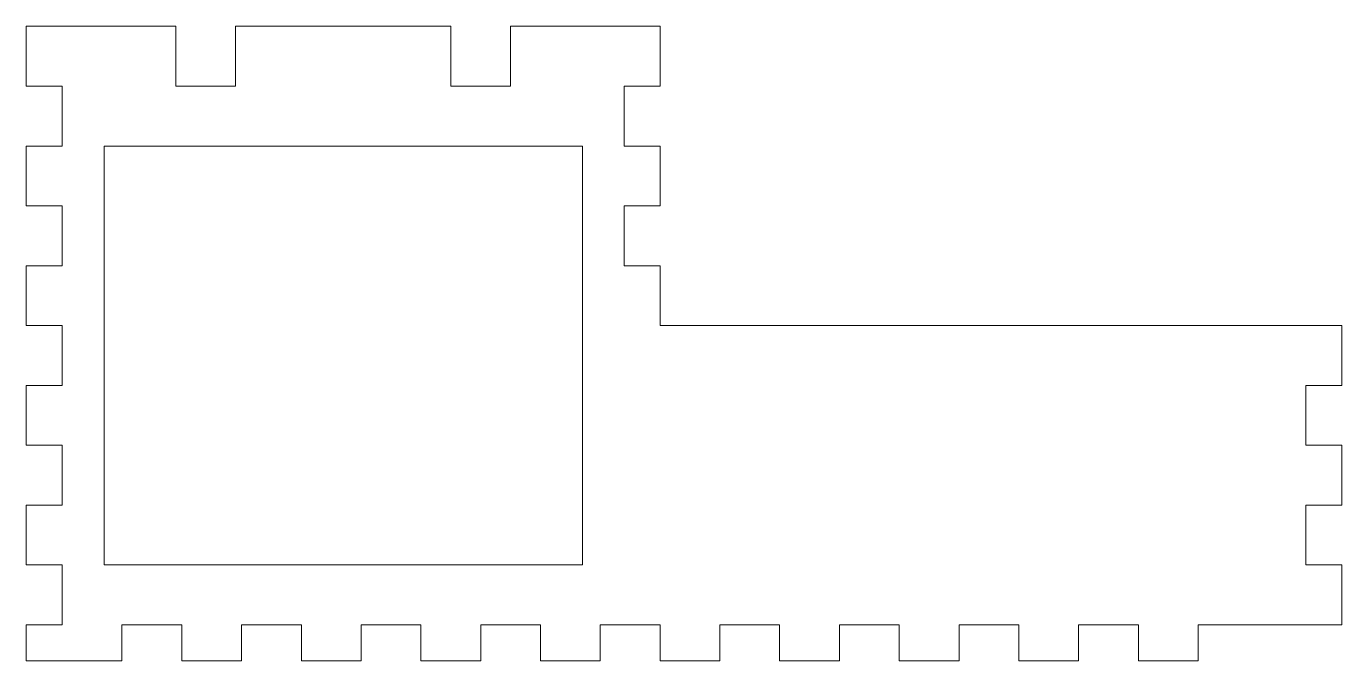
# Model space of a CAD drawing. Header units: millimetres. Extents: x 0 to 220, y 0 to 106.
import ezdxf

# ---------------------------------------------------------------- set-up
doc = ezdxf.new("R2010")
doc.units = ezdxf.units.MM

msp = doc.modelspace()

# ---------------------------------------------------------------- linework, layer by layer
at = {"color": 7, "linetype": 'Continuous', "lineweight": 15}
for p, q in [((25, 106), (0, 106)), ((0, 106), (0, 96)), ((25, 96), (25, 106)), ((71, 106), (35, 106)), ((35, 106), (35, 96)), ((71, 96), (71, 106)), ((106, 106), (81, 106)), ((81, 106), (81, 96)), ((106, 96), (106, 106)), ((0, 96), (6, 96)), ((6, 96), (6, 86)), ((35, 96), (25, 96)), ((81, 96), (71, 96)), ((100, 86), (100, 96)), ((100, 96), (106, 96)), ((6, 86), (0, 86)), ((0, 86), (0, 76)), ((13, 86), (13, 16)), ((93, 86), (13, 86)), ((93, 16), (93, 86)), ((106, 86), (100, 86)), ((106, 76), (106, 86)), ((0, 76), (6, 76)), ((6, 76), (6, 66)), ((100, 66), (100, 76)), ((100, 76), (106, 76)), ((6, 66), (0, 66)), ((0, 66), (0, 56)), ((106, 66), (100, 66)), ((106, 56), (106, 66)), ((0, 56), (6, 56)), ((6, 56), (6, 46)), ((220, 56), (106, 56)), ((220, 46), (220, 56)), ((6, 46), (0, 46)), ((0, 46), (0, 36)), ((214, 36), (214, 46)), ((214, 46), (220, 46)), ((0, 36), (6, 36)), ((6, 36), (6, 26)), ((220, 36), (214, 36)), ((220, 26), (220, 36)), ((6, 26), (0, 26)), ((0, 26), (0, 16)), ((214, 16), (214, 26)), ((214, 26), (220, 26)), ((0, 16), (6, 16)), ((6, 16), (6, 6)), ((13, 16), (93, 16)), ((220, 16), (214, 16)), ((220, 6), (220, 16)), ((0, 6), (0, 0)), ((6, 6), (0, 6)), ((16, 0), (16, 6)), ((16, 6), (26, 6)), ((26, 6), (26, 0)), ((36, 0), (36, 6)), ((36, 6), (46, 6)), ((46, 6), (46, 0)), ((56, 0), (56, 6)), ((56, 6), (66, 6)), ((66, 6), (66, 0)), ((76, 0), (76, 6)), ((76, 6), (86, 6)), ((86, 6), (86, 0)), ((96, 0), (96, 6)), ((96, 6), (106, 6)), ((106, 6), (106, 0)), ((116, 0), (116, 6)), ((116, 6), (126, 6)), ((126, 6), (126, 0)), ((136, 0), (136, 6)), ((136, 6), (146, 6)), ((146, 6), (146, 0)), ((156, 0), (156, 6)), ((156, 6), (166, 6)), ((166, 6), (166, 0)), ((176, 0), (176, 6)), ((176, 6), (186, 6)), ((186, 6), (186, 0)), ((196, 0), (196, 6)), ((196, 6), (220, 6)), ((0, 0), (16, 0)), ((26, 0), (36, 0)), ((46, 0), (56, 0)), ((66, 0), (76, 0)), ((86, 0), (96, 0)), ((106, 0), (116, 0)), ((126, 0), (136, 0)), ((146, 0), (156, 0)), ((166, 0), (176, 0)), ((186, 0), (196, 0))]:
    msp.add_line(p, q, dxfattribs=at)

doc.saveas('drawing.dxf')
